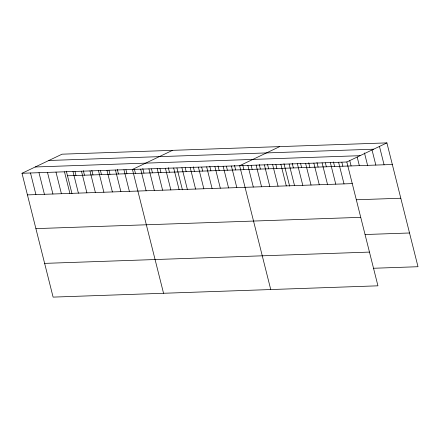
<?xml version="1.0" encoding="UTF-8"?>
<svg xmlns="http://www.w3.org/2000/svg" width="440" height="440" viewBox="0 0 440 440"><rect width="100%" height="100%" fill="white"/><g stroke="black" fill="none" stroke-linecap="round" stroke-linejoin="round"><path stroke-width="0.66" d="M22 173.283L346.83 161.992L377.938 285.819L53.103 297.11L22 173.283L62.062 154.181L386.898 142.89L418 266.717L373.599 268.263M172.507 150.343L132.446 169.444L163.548 293.271M279.703 146.614L239.635 165.721L270.743 289.548M346.83 161.992L386.898 142.89M48.846 160.485L373.675 149.193M35.222 166.98L360.052 155.689M67.49 175.791L392.326 164.5M27.428 194.893L352.259 183.601M356.395 199.771L400.796 198.231M35.898 228.624L360.734 217.333M365.129 234.526L409.525 232.986M44.633 263.379L369.463 252.087M379.473 146.448L384.076 164.786M372.048 150.013L375.832 165.072M364.463 152.916L367.587 165.357M357.203 157.13L359.343 165.644M349.778 160.694L351.098 165.93M341.864 162.288L342.848 166.215M338.586 162.278L344.014 183.887M333.454 161.92L334.604 166.502M330.341 162.564L335.77 184.173M325.369 162.861L326.359 166.793M322.097 162.85L327.525 184.459M316.959 162.492L318.115 167.079M313.852 163.141L319.275 184.745M308.715 162.778L309.865 167.365M305.602 163.427L311.031 185.031M300.636 163.724L301.62 167.651M297.358 163.713L302.786 185.323M292.226 163.356L293.375 167.937M289.113 163.999L294.541 185.609M283.976 163.642L289.614 186.082M280.869 164.285L286.291 185.895M275.897 164.582L276.887 168.509M272.619 164.571L278.047 186.181M267.487 164.214L268.637 168.795M264.374 164.857L269.803 186.466M259.243 164.5L260.392 169.081M256.13 165.143L261.558 186.753M251.157 165.44L252.148 169.373M247.885 165.429L253.314 187.038M242.748 165.072L243.903 169.659M234.504 165.357L235.653 169.945M231.391 166.007L236.819 187.611M226.424 166.304L227.409 170.231M223.146 166.293L228.575 187.902M218.014 165.935L219.164 170.517M214.902 166.579L220.33 188.188M209.764 166.221L210.92 170.803M206.657 166.864L212.08 188.474M201.685 167.162L202.675 171.089M198.407 167.151L203.836 188.76M193.276 166.793L194.425 171.375M190.163 167.437L195.591 189.046M185.196 167.734L186.181 171.666M181.918 167.722L187.347 189.332M176.946 168.02L182.419 189.811M173.673 168.009L179.102 189.618M168.289 167.662L169.439 172.244M165.423 168.3L170.852 189.904M159.957 168.614L160.947 172.541M157.179 168.586L162.607 190.19M151.459 168.905L152.449 172.838M148.935 168.872L154.363 190.482M142.802 168.548L143.952 173.129M140.69 169.158L146.119 190.768M134.47 169.499L135.46 173.426M125.972 169.791L126.962 173.723M123.948 169.741L129.376 191.351M117.315 169.433L118.465 174.02M115.451 170.032L120.879 191.642M108.983 170.385L109.972 174.312M106.959 170.33L112.382 191.939M100.485 170.681L101.475 174.609M98.461 170.627L103.889 192.236M91.828 170.319L92.978 174.906M89.964 170.923L95.392 192.528M83.331 170.615L84.486 175.197M81.472 171.215L86.895 192.825M75.004 171.567L75.988 175.494M72.974 171.512L78.403 193.122M66.341 171.204L71.979 193.649M64.477 171.809L69.905 193.413M55.985 172.101L61.408 193.71M47.487 172.398L52.916 194.007M38.99 172.695L44.418 194.299M30.498 172.986L35.921 194.596"/></g></svg>
